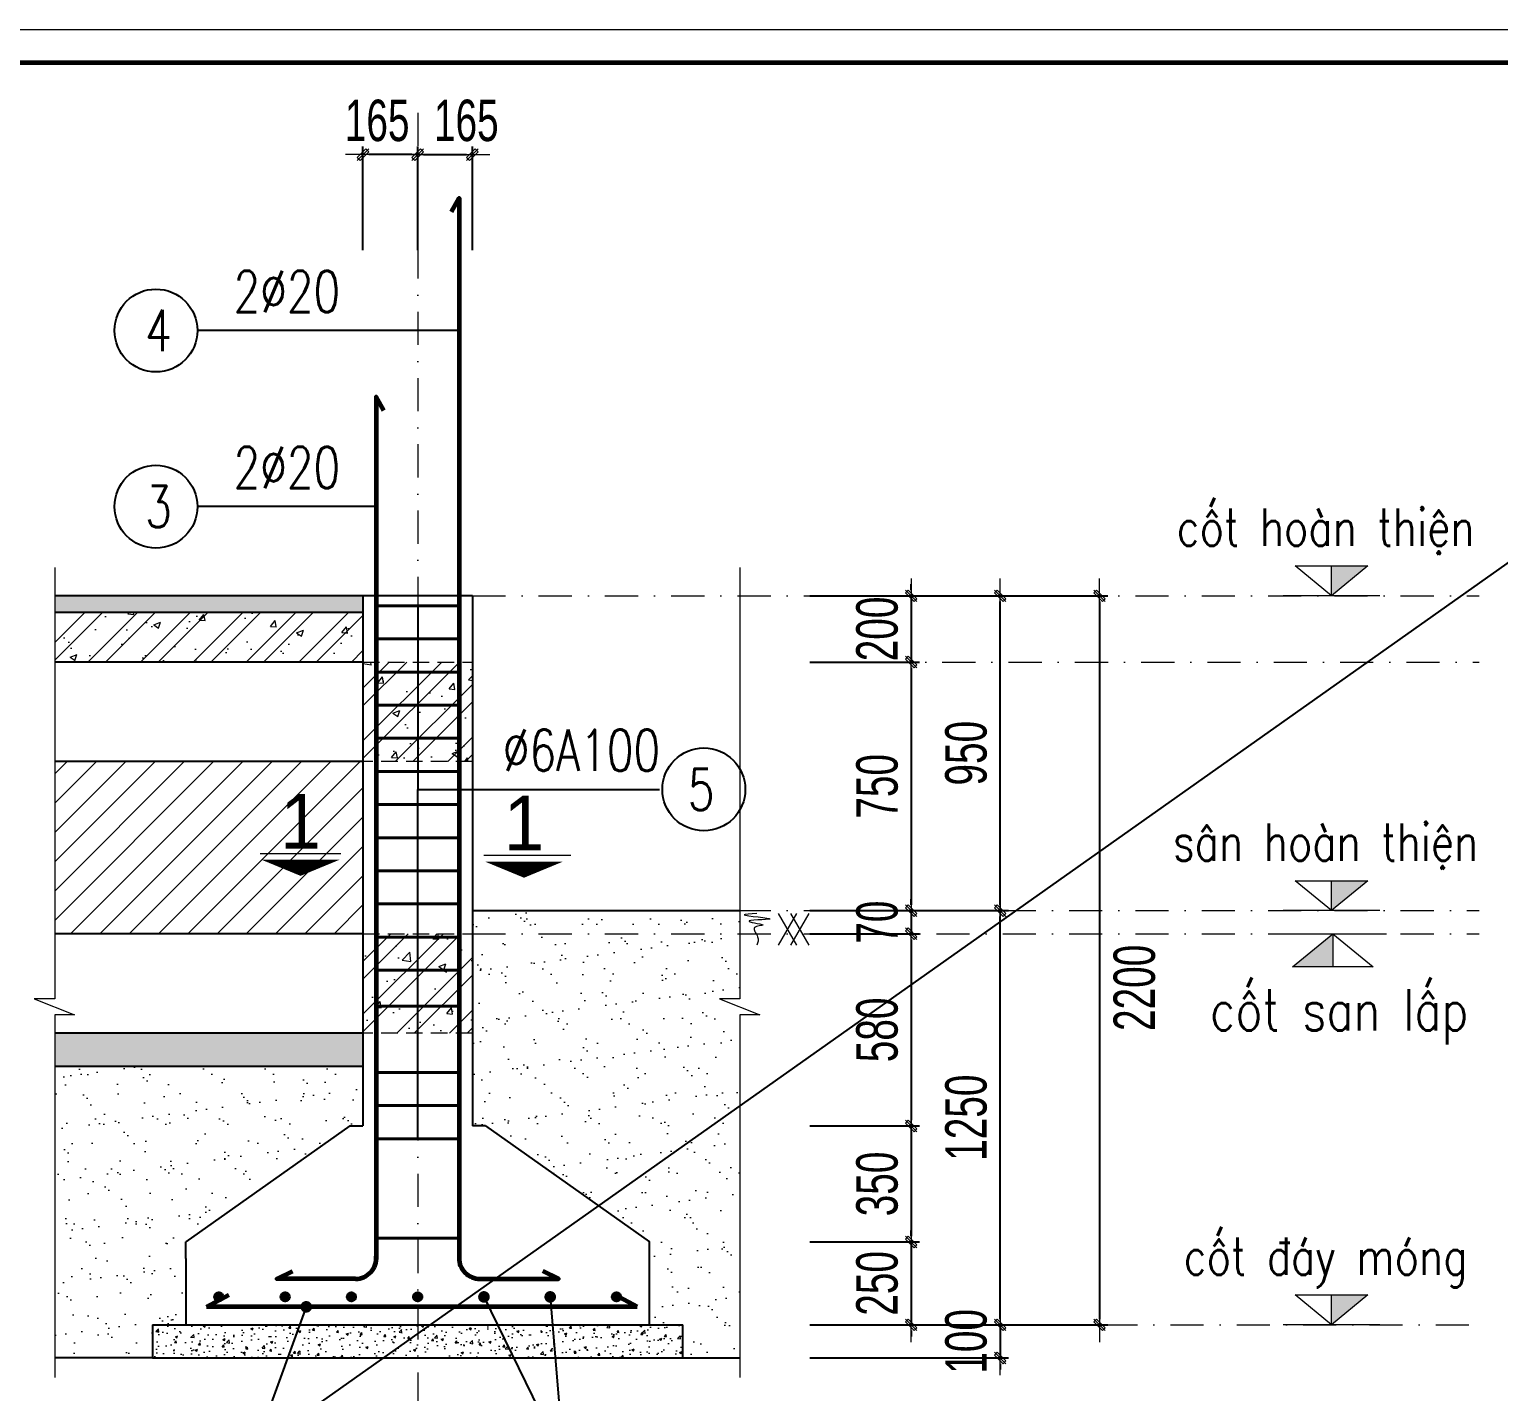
# Model space of a CAD drawing. Header units: millimetres. Extents: x -182770 to 489476, y -561170 to -280028.
# Drawn here: x -56788 to -52354, y -516700 to -512589 of the extents above; entities that cross this region are included whole.
import ezdxf
from ezdxf.enums import TextEntityAlignment as Align

# ---------------------------------------------------------------- set-up
doc = ezdxf.new("R2010")
doc.units = ezdxf.units.MM
doc.header["$MEASUREMENT"] = 0
doc.header["$PDMODE"] = 32
doc.linetypes.add('DASHDOT', pattern=[1, 0.5, -0.25, 0, -0.25])
doc.linetypes.add('HIDDEN', pattern=[0.375, 0.25, -0.125])
doc.layers.get('Defpoints').update_dxf_attribs({"color": 1})
doc.layers.add('KCS_Plotter', color=11, linetype='Continuous', plot=False)
for name, color, linetype, lineweight in [('Khungten_LCDI', 7, 'Continuous', 5), ('LC Dim', 8, 'Continuous', 18), ('LC Hatch', 252, 'Continuous', 9), ('LC Khac', 4, 'Continuous', 9), ('LC MANH DUT', 35, 'HIDDEN', 5), ('LC Net dam2', 6, 'Continuous', 40), ('LC Net dam3', 1, 'Continuous', 60), ('LC Net manh', 133, 'Continuous', 5), ('LC Net thay', 63, 'Continuous', 25), ('LC Net truc', 79, 'DASHDOT', 13), ('LC Text1', 3, 'Continuous', 20), ('LC Text2', 7, 'Continuous', 25)]:
    doc.layers.add(name, color=color, linetype=linetype, lineweight=lineweight)
doc.styles.add('HOATBIF', font='hoatbif.shx', dxfattribs={"width": 0.7})
doc.styles.add('Khungten', font='VHAVAN.TTF', dxfattribs={"width": 0.9, "height": 5000})
doc.styles.add('LC 1', font='VHAVANB.TTF')
doc.styles.add('LC 3', font='vnsimli.shx', dxfattribs={"width": 0.75})
doc.styles.add('T1', font='Vnsimli.shx', dxfattribs={"width": 0.8})
doc.styles.add('Title', font='VHBLACK.TTF', dxfattribs={"width": 0.8})
doc.dimstyles.new('1-100(1-50)', dxfattribs={"dimscale": 50, "dimtxt": 2.5, "dimasz": 0.35, "dimexe": 0.5, "dimexo": 0, "dimgap": 0.8, "dimtad": 1, "dimdec": 0, "dimzin": 0, "dimdsep": 46, "dimtxsty": 'HOATBIF', "dimblk1": 'DOT', "dimblk2": 'DOT', "dimsah": 1, "dimcen": -1, "dimdle": 1, "dimclrd": 256, "dimclre": 256, "dimclrt": 4, "dimadec": 3, "dimazin": 2, "dimtfac": 0.333333, "dimtdec": 0, "dimtix": 1, "dimtmove": 2, "dimatfit": 3, "dimldrblk": 'DOT', "dimfxl": 1, "dimtvp": 0.833333, "dimtolj": 1, "dimtzin": 0, "dimarcsym": 0})

# ---------------------------------------------------------------- blocks, each defined once
blk = doc.blocks.new('lcdi fix')
at = {"layer": 'Defpoints', "lineweight": 0}
blk.add_lwpolyline([(-1200, -14850), (-1200, 14850), (40800, 14850), (40800, -14850)], close=True, dxfattribs=at)
at = {"layer": 'Khungten_LCDI', "color": 5, "lineweight": 60}
blk.add_lwpolyline([(0, -14650), (0, 14650), (40600, 14650), (40600, -14650)], close=True, dxfattribs=at)
at = {"color": 7, "style": 'Khungten', "width": 0.8}
for tag, p in [('REVISION', (39498.8, -10746.3)), ('NGAYHT', (39546.1, -11609.4))]:
    blk.add_attdef(tag, text='', height=200, dxfattribs=at).set_placement(p, align=Align.CENTER)
at = {"layer": 'LC Text1', "color": 3, "style": 'LC 1', "width": 1.834006}
for tag, p, p2 in [('TENBANVE1', (36912.7, -8885.8), (40339.1, -8885.8)), ('TENBANVE2', (36912.7, -9562.5), (40339.1, -9562.5))]:
    blk.add_attdef(tag, text='', height=250, dxfattribs=at).set_placement(p, p2, align=Align.FIT)
at = {"layer": 'LC Text1', "style": 'Title', "width": 0.7}
blk.add_attdef('SOBANVE', text='', height=250, dxfattribs=at).set_placement((39562, -13896.2), align=Align.CENTER)
blk = doc.blocks.new('DOT')
at = {"layer": 'LC Dim'}
blk.add_line((-3, 0), (3, 0), dxfattribs=at)
at = {"layer": 'LC Dim', "color": 4}
blk.add_line((-1, -1), (1, 1), dxfattribs=at)
blk.add_lwpolyline([(0.5, 1), (-1, -0.5), (-0.5, -1), (1, 0.5)], close=True, dxfattribs=at)
blk = doc.blocks.new('*D428')
at = {"layer": 'Defpoints', "color": 0, "ltscale": 2, "transparency": 16777216}
for p in [(-55450.9, -512966.8), (-55615.9, -513255), (-55450.9, -513255)]:
    blk.add_point(p, dxfattribs=at)
at = {"layer": 'LC Dim', "lineweight": -2, "ltscale": 2, "transparency": 16777216}
for p, q in [((-55615.9, -513255), (-55615.9, -512941.8)), ((-55450.9, -513255), (-55450.9, -512941.8)), ((-55598.4, -512966.8), (-55468.4, -512966.8))]:
    blk.add_line(p, q, dxfattribs=at)
at = {"layer": 'LC Dim', "lineweight": -2, "ltscale": 2, "transparency": 16777216, "xscale": 17.5, "yscale": 17.5, "zscale": 17.5, "rotation": 180}
blk.add_blockref('DOT', (-55615.9, -512966.8), dxfattribs=at)
at = {"layer": 'LC Dim', "lineweight": -2, "ltscale": 2, "transparency": 16777216, "xscale": 17.5, "yscale": 17.5, "zscale": 17.5}
blk.add_blockref('DOT', (-55450.9, -512966.8), dxfattribs=at)
at = {"layer": 'LC Dim', "color": 4, "ltscale": 2, "transparency": 16777216, "insert": (-55469.1, -512864.3), "char_height": 125, "attachment_point": 5, "style": 'HOATBIF'}
blk.add_mtext('\\A1;165', dxfattribs=at)
blk = doc.blocks.new('_Dot')
at = {"color": 0, "linetype": 'ByBlock', "lineweight": -2}
blk.add_line((-0.5, 0), (-1, 0), dxfattribs=at)
at = {"color": 0, "linetype": 'ByBlock', "const_width": 0.5}
blk.add_lwpolyline([(-0.25, 0, 1), (0.25, 0, 1)], format="xyb", close=True, dxfattribs=at)
blk = doc.blocks.new('*D429')
at = {"layer": 'Defpoints', "color": 0, "ltscale": 2, "transparency": 16777216}
for p in [(-55780.9, -512966.8), (-55780.9, -513255), (-55615.9, -513255)]:
    blk.add_point(p, dxfattribs=at)
at = {"layer": 'LC Dim', "lineweight": -2, "ltscale": 2, "transparency": 16777216}
for p, q in [((-55780.9, -513255), (-55780.9, -512941.8)), ((-55615.9, -513255), (-55615.9, -512941.8)), ((-55633.4, -512966.8), (-55763.4, -512966.8))]:
    blk.add_line(p, q, dxfattribs=at)
at = {"layer": 'LC Dim', "lineweight": -2, "ltscale": 2, "transparency": 16777216, "xscale": 17.5, "yscale": 17.5, "zscale": 17.5, "rotation": 180}
blk.add_blockref('DOT', (-55780.9, -512966.8), dxfattribs=at)
at = {"layer": 'LC Dim', "lineweight": -2, "ltscale": 2, "transparency": 16777216, "xscale": 17.5, "yscale": 17.5, "zscale": 17.5}
blk.add_blockref('DOT', (-55615.9, -512966.8), dxfattribs=at)
at = {"layer": 'LC Dim', "color": 4, "ltscale": 2, "transparency": 16777216, "insert": (-55738.1, -512864.3), "char_height": 125, "attachment_point": 5, "style": 'HOATBIF'}
blk.add_mtext('\\A1;165', dxfattribs=at)
blk = doc.blocks.new('theptron1')
at = {"layer": 'LC Net dam3'}
for p, q in [((-0.5, 0), (0.5, 0)), ((-0.35, 0.35), (0.35, -0.35)), ((0.35, 0.35), (-0.35, -0.35)), ((0, 0.5), (0, -0.5))]:
    blk.add_line(p, q, dxfattribs=at)
blk.add_circle((0, 0), 0.5, dxfattribs=at)
blk = doc.blocks.new('*U372')
at = {"layer": 'LC Dim', "xscale": 19.6923076923333, "yscale": 19.6923076923333, "zscale": 19.6923076923333}
blk.add_blockref('theptron1', (0, 0), dxfattribs=at)
blk = doc.blocks.new('*U371')
at = {"layer": 'LC Dim', "color": 0, "linetype": 'ByBlock', "lineweight": -2}
for p in [(0, 0), (200, 0), (400, 0), (600, 0), (800, 0), (1000, 0), (1200, 0)]:
    blk.add_blockref('*U372', p, dxfattribs=at)
blk = doc.blocks.new('*D435')
at = {"layer": 'Defpoints', "color": 0, "ltscale": 2, "transparency": 16777216}
for p in [(-54432.9, -516498.2), (-54432.9, -516598.2), (-53858.1, -516598.2)]:
    blk.add_point(p, dxfattribs=at)
at = {"layer": 'LC Dim', "lineweight": -2, "ltscale": 2, "transparency": 16777216}
for p, q in [((-53858.1, -516480.7), (-53858.1, -516463.2)), ((-54432.9, -516498.2), (-53833.1, -516498.2)), ((-53858.1, -516498.2), (-53858.1, -516598.2)), ((-54432.9, -516598.2), (-53833.1, -516598.2)), ((-53858.1, -516615.7), (-53858.1, -516633.2))]:
    blk.add_line(p, q, dxfattribs=at)
at = {"layer": 'LC Dim', "lineweight": -2, "ltscale": 2, "transparency": 16777216, "xscale": 17.5, "yscale": 17.5, "zscale": 17.5}
for p, rotation in [((-53858.1, -516498.2), 270), ((-53858.1, -516598.2), 90)]:
    blk.add_blockref('DOT', p, dxfattribs=dict(at, rotation=rotation))
at = {"layer": 'LC Dim', "color": 4, "ltscale": 2, "transparency": 16777216, "insert": (-53960.6, -516548.2), "char_height": 125, "attachment_point": 5, "rotation": 90, "style": 'HOATBIF'}
blk.add_mtext('\\A1;100', dxfattribs=at)
blk = doc.blocks.new('*D436')
at = {"layer": 'Defpoints', "color": 0, "ltscale": 2, "transparency": 16777216}
for p in [(-54432.9, -515248.2), (-53858.1, -515248.2), (-54432.9, -516498.2)]:
    blk.add_point(p, dxfattribs=at)
at = {"layer": 'LC Dim', "lineweight": -2, "ltscale": 2, "transparency": 16777216}
for p, q in [((-54432.9, -515248.2), (-53833.1, -515248.2)), ((-53858.1, -516480.7), (-53858.1, -515265.7)), ((-54432.9, -516498.2), (-53833.1, -516498.2))]:
    blk.add_line(p, q, dxfattribs=at)
at = {"layer": 'LC Dim', "lineweight": -2, "ltscale": 2, "transparency": 16777216, "xscale": 17.5, "yscale": 17.5, "zscale": 17.5}
for p, rotation in [((-53858.1, -515248.2), 90), ((-53858.1, -516498.2), 270)]:
    blk.add_blockref('DOT', p, dxfattribs=dict(at, rotation=rotation))
at = {"layer": 'LC Dim', "color": 4, "ltscale": 2, "transparency": 16777216, "insert": (-53960.6, -515873.2), "char_height": 125, "attachment_point": 5, "rotation": 90, "style": 'HOATBIF'}
blk.add_mtext('\\A1;1250', dxfattribs=at)
blk = doc.blocks.new('*D437')
at = {"layer": 'Defpoints', "color": 0, "ltscale": 2, "transparency": 16777216}
for p in [(-54432.9, -514298.2), (-53858.1, -514298.2), (-54432.9, -515248.2)]:
    blk.add_point(p, dxfattribs=at)
at = {"layer": 'LC Dim', "lineweight": -2, "ltscale": 2, "transparency": 16777216}
for p, q in [((-54432.9, -514298.2), (-53833.1, -514298.2)), ((-53858.1, -515230.7), (-53858.1, -514315.7)), ((-54432.9, -515248.2), (-53833.1, -515248.2))]:
    blk.add_line(p, q, dxfattribs=at)
at = {"layer": 'LC Dim', "lineweight": -2, "ltscale": 2, "transparency": 16777216, "xscale": 17.5, "yscale": 17.5, "zscale": 17.5}
for p, rotation in [((-53858.1, -514298.2), 90), ((-53858.1, -515248.2), 270)]:
    blk.add_blockref('DOT', p, dxfattribs=dict(at, rotation=rotation))
at = {"layer": 'LC Dim', "color": 4, "ltscale": 2, "transparency": 16777216, "insert": (-53960.6, -514773.2), "char_height": 125, "attachment_point": 5, "rotation": 90, "style": 'HOATBIF'}
blk.add_mtext('\\A1;950', dxfattribs=at)
blk = doc.blocks.new('Caodo1')
at = {"layer": 'LC Text1'}
blk.add_hatch(color=4, dxfattribs=at).paths.add_polyline_path([(0, 200.2), (0, 0), (243.4, 200.2)])
at = {"layer": 'LC Text1', "color": 4}
for p, q in [((0, 0), (0, 200.2)), ((323.6, 0), (-323.6, 0))]:
    blk.add_line(p, q, dxfattribs=at)
blk.add_lwpolyline([(-243.4, 200.2), (243.4, 200.2), (0, 0), (0, 0)], close=True, dxfattribs=at)
at = {"layer": 'LC Text1', "color": 4, "style": 'T1', "width": 0.8}
blk.add_attdef('%%P0,00', text='', height=250, dxfattribs=at).set_placement((-39, 459.5), align=Align.MIDDLE_CENTER)
blk = doc.blocks.new('mat dat')
at = {"layer": 'LC Net manh'}
for p, q in [((2, 0), (3.73, -3)), ((3.73, 0), (2, -3)), ((3.15, 0), (4.88, -3)), ((4.88, 0), (3.15, -3))]:
    blk.add_line(p, q, dxfattribs=at)
blk.add_spline([(0, 0), (-1.21, -0.12), (1.21, -0.52), (-0.75, -0.75), (0.58, -1.1), (-0.23, -1.33), (0.06, -2.19), (0, -3)], degree=3, dxfattribs=at)
blk = doc.blocks.new('*U370')
at = {"layer": 'LC Khac', "xscale": 32.00000000005184, "yscale": 32.00000000005184, "zscale": 32.00000000005184}
blk.add_blockref('mat dat', (-56.7, 48), dxfattribs=at)
blk = doc.blocks.new('*U369')
at = {"layer": 'LC Dim', "color": 0, "linetype": 'ByBlock', "lineweight": -2}
blk.add_blockref('*U370', (0, 0), dxfattribs=at)
blk = doc.blocks.new('*D438')
at = {"layer": 'Defpoints', "color": 0, "ltscale": 2, "transparency": 16777216}
for p in [(-54432.9, -514298.2), (-54432.9, -516498.2), (-53558.2, -516498.2)]:
    blk.add_point(p, dxfattribs=at)
at = {"layer": 'LC Dim', "lineweight": -2, "ltscale": 2, "transparency": 16777216}
for p, q in [((-54432.9, -514298.2), (-53533.2, -514298.2)), ((-53558.2, -514315.7), (-53558.2, -516480.7)), ((-54432.9, -516498.2), (-53533.2, -516498.2))]:
    blk.add_line(p, q, dxfattribs=at)
at = {"layer": 'LC Dim', "lineweight": -2, "ltscale": 2, "transparency": 16777216, "xscale": 17.5, "yscale": 17.5, "zscale": 17.5}
for p, rotation in [((-53558.2, -514298.2), 90), ((-53558.2, -516498.2), 270)]:
    blk.add_blockref('DOT', p, dxfattribs=dict(at, rotation=rotation))
at = {"layer": 'LC Dim', "color": 4, "ltscale": 2, "transparency": 16777216, "insert": (-53452.6, -515481.4), "char_height": 125, "attachment_point": 5, "rotation": 90, "style": 'HOATBIF'}
blk.add_mtext('\\A1;2200', dxfattribs=at)
blk = doc.blocks.new('*D440')
at = {"layer": 'Defpoints', "color": 0, "transparency": 16777216}
for p in [(-54432.9, -515318.2), (-54432.9, -515898.2), (-54126.6, -515898.2)]:
    blk.add_point(p, dxfattribs=at)
at = {"layer": 'LC Dim', "lineweight": -2, "transparency": 16777216}
for p, q in [((-54432.9, -515318.2), (-54101.6, -515318.2)), ((-54126.6, -515335.7), (-54126.6, -515880.7)), ((-54432.9, -515898.2), (-54101.6, -515898.2))]:
    blk.add_line(p, q, dxfattribs=at)
at = {"layer": 'LC Dim', "lineweight": -2, "transparency": 16777216, "xscale": 17.5, "yscale": 17.5, "zscale": 17.5}
for p, rotation in [((-54126.6, -515318.2), 90), ((-54126.6, -515898.2), 270)]:
    blk.add_blockref('DOT', p, dxfattribs=dict(at, rotation=rotation))
at = {"layer": 'LC Dim', "color": 4, "transparency": 16777216, "insert": (-54229.1, -515608.2), "char_height": 125, "attachment_point": 5, "rotation": 90, "style": 'HOATBIF'}
blk.add_mtext('\\A1;580', dxfattribs=at)
blk = doc.blocks.new('*D441')
at = {"layer": 'Defpoints', "color": 0, "transparency": 16777216}
for p in [(-54432.9, -515898.2), (-54432.9, -516248.2), (-54126.6, -516248.2)]:
    blk.add_point(p, dxfattribs=at)
at = {"layer": 'LC Dim', "lineweight": -2, "transparency": 16777216}
for p, q in [((-54432.9, -515898.2), (-54101.6, -515898.2)), ((-54126.6, -515915.7), (-54126.6, -516230.7)), ((-54432.9, -516248.2), (-54101.6, -516248.2))]:
    blk.add_line(p, q, dxfattribs=at)
at = {"layer": 'LC Dim', "lineweight": -2, "transparency": 16777216, "xscale": 17.5, "yscale": 17.5, "zscale": 17.5}
for p, rotation in [((-54126.6, -515898.2), 90), ((-54126.6, -516248.2), 270)]:
    blk.add_blockref('DOT', p, dxfattribs=dict(at, rotation=rotation))
at = {"layer": 'LC Dim', "color": 4, "transparency": 16777216, "insert": (-54229.1, -516073.2), "char_height": 125, "attachment_point": 5, "rotation": 90, "style": 'HOATBIF'}
blk.add_mtext('\\A1;350', dxfattribs=at)
blk = doc.blocks.new('*D442')
at = {"layer": 'Defpoints', "color": 0, "transparency": 16777216}
for p in [(-54432.9, -516248.2), (-54432.9, -516498.2), (-54126.6, -516498.2)]:
    blk.add_point(p, dxfattribs=at)
at = {"layer": 'LC Dim', "lineweight": -2, "transparency": 16777216}
for p, q in [((-54126.6, -516230.7), (-54126.6, -516213.2)), ((-54432.9, -516248.2), (-54101.6, -516248.2)), ((-54126.6, -516248.2), (-54126.6, -516498.2)), ((-54432.9, -516498.2), (-54101.6, -516498.2)), ((-54126.6, -516515.7), (-54126.6, -516533.2))]:
    blk.add_line(p, q, dxfattribs=at)
at = {"layer": 'LC Dim', "lineweight": -2, "transparency": 16777216, "xscale": 17.5, "yscale": 17.5, "zscale": 17.5}
for p, rotation in [((-54126.6, -516248.2), 270), ((-54126.6, -516498.2), 90)]:
    blk.add_blockref('DOT', p, dxfattribs=dict(at, rotation=rotation))
at = {"layer": 'LC Dim', "color": 4, "transparency": 16777216, "insert": (-54229.1, -516373.2), "char_height": 125, "attachment_point": 5, "rotation": 90, "style": 'HOATBIF'}
blk.add_mtext('\\A1;250', dxfattribs=at)
blk = doc.blocks.new('*D443')
at = {"layer": 'Defpoints', "color": 0, "transparency": 16777216}
for p in [(-54432.9, -515248.2), (-54412.3, -515318.2), (-54126.6, -515318.2)]:
    blk.add_point(p, dxfattribs=at)
at = {"layer": 'LC Dim', "lineweight": -2, "transparency": 16777216}
for p, q in [((-54432.9, -515248.2), (-54101.6, -515248.2)), ((-54126.6, -515230.7), (-54126.6, -515213.2)), ((-54126.6, -515248.2), (-54126.6, -515318.2)), ((-54412.3, -515318.2), (-54101.6, -515318.2)), ((-54126.6, -515335.7), (-54126.6, -515353.2))]:
    blk.add_line(p, q, dxfattribs=at)
at = {"layer": 'LC Dim', "lineweight": -2, "transparency": 16777216, "xscale": 17.5, "yscale": 17.5, "zscale": 17.5}
for p, rotation in [((-54126.6, -515248.2), 270), ((-54126.6, -515318.2), 90)]:
    blk.add_blockref('DOT', p, dxfattribs=dict(at, rotation=rotation))
at = {"layer": 'LC Dim', "color": 4, "transparency": 16777216, "insert": (-54229.1, -515283.2), "char_height": 125, "attachment_point": 5, "rotation": 90, "style": 'HOATBIF'}
blk.add_mtext('\\A1;70', dxfattribs=at)
blk = doc.blocks.new('*D500')
at = {"layer": 'Defpoints', "color": 0, "transparency": 16777216}
for p in [(-54432.9, -514298.2), (-54432.9, -514498.2), (-54126.6, -514498.2)]:
    blk.add_point(p, dxfattribs=at)
at = {"layer": 'LC Dim', "lineweight": -2, "transparency": 16777216}
for p, q in [((-54126.6, -514280.7), (-54126.6, -514263.2)), ((-54432.9, -514298.2), (-54101.6, -514298.2)), ((-54126.6, -514298.2), (-54126.6, -514498.2)), ((-54432.9, -514498.2), (-54101.6, -514498.2)), ((-54126.6, -514515.7), (-54126.6, -514533.2))]:
    blk.add_line(p, q, dxfattribs=at)
at = {"layer": 'LC Dim', "lineweight": -2, "transparency": 16777216, "xscale": 17.5, "yscale": 17.5, "zscale": 17.5}
for p, rotation in [((-54126.6, -514298.2), 270), ((-54126.6, -514498.2), 90)]:
    blk.add_blockref('DOT', p, dxfattribs=dict(at, rotation=rotation))
at = {"layer": 'LC Dim', "color": 4, "transparency": 16777216, "insert": (-54229.1, -514398.2), "char_height": 125, "attachment_point": 5, "rotation": 90, "style": 'HOATBIF'}
blk.add_mtext('\\A1;200', dxfattribs=at)
blk = doc.blocks.new('*D501')
at = {"layer": 'Defpoints', "color": 0, "transparency": 16777216}
for p in [(-54432.9, -514498.2), (-54432.9, -515248.2), (-54126.6, -515248.2)]:
    blk.add_point(p, dxfattribs=at)
at = {"layer": 'LC Dim', "lineweight": -2, "transparency": 16777216}
for p, q in [((-54432.9, -514498.2), (-54101.6, -514498.2)), ((-54126.6, -514515.7), (-54126.6, -515230.7)), ((-54432.9, -515248.2), (-54101.6, -515248.2))]:
    blk.add_line(p, q, dxfattribs=at)
at = {"layer": 'LC Dim', "lineweight": -2, "transparency": 16777216, "xscale": 17.5, "yscale": 17.5, "zscale": 17.5}
for p, rotation in [((-54126.6, -514498.2), 90), ((-54126.6, -515248.2), 270)]:
    blk.add_blockref('DOT', p, dxfattribs=dict(at, rotation=rotation))
at = {"layer": 'LC Dim', "color": 4, "transparency": 16777216, "insert": (-54229.1, -514873.2), "char_height": 125, "attachment_point": 5, "rotation": 90, "style": 'HOATBIF'}
blk.add_mtext('\\A1;750', dxfattribs=at)

msp = doc.modelspace()

# ---------------------------------------------------------------- hatches: boundary and pattern name
at = {"layer": 'LC Hatch', "ltscale": 250}
h = msp.add_hatch(dxfattribs=at)
h.set_pattern_fill('AR-CONC', color=256, scale=10, style=0)
h.set_pattern_definition([(50, (-4374.866, -61923.42), (71.726018, -6.2752135), [7.5, -82.5]), (355, (-4374.866, -61923.42), (-13.875133, 75.219213), [6, -66]), (100.4514, (-4368.89, -61923.94), (57.850938, 68.943954), [6.374019, -70.114211]), (46.1842, (-4374.87, -61903.42), (106.724105, -16.551901), [11.25, -123.75]), (96.6356, (-4365.97, -61904.8), (93.46627, 97.411787), [9.56103, -105.1713]), (351.1842, (-4374.87, -61903.42), (93.466195, 97.41186), [9, -99]), (21, (-4364.866, -61908.42), (59.690705, -40.261889), [7.5, -82.5]), (326, (-4364.866, -61908.42), (24.331533, 72.515005), [6, -66]), (71.4514, (-4359.89, -61911.774), (84.022263, 32.25305), [6.374019, -70.114211]), (37.5, (-4374.866, -61923.419), (1.2159855, 33.2893854), [0, -65.2, 0, -67, 0, -66.25]), (7.5, (-4374.866, -61923.42), (26.3069537, 39.4411712), [0, -38.2, 0, -63.7, 0, -25.25]), (327.5, (-4397.166, -61923.419), (53.3822436, -2.2554872), [0, -25, 0, -78, 0, -103.5]), (317.5, (-4407.166, -61923.42), (58.318617, 10.010498), [0, -32.5, 0, -51.8, 0, -73.5])])
h.paths.add_polyline_path([(-55780.9, -514298.2), (-56711.3, -514298.2), (-56711.3, -514348.2), (-55780.9, -514348.2)])
h.paths.add_polyline_path([(-55780.9, -515618.2), (-56711.3, -515618.2), (-56711.3, -515718.2), (-55780.9, -515718.2)])
at = {"layer": 'LC Hatch', "ltscale": 2}
h = msp.add_hatch(dxfattribs=at)
h.set_pattern_fill('BTCT', color=256, scale=30)
h.set_pattern_definition([(50, (0, 0), (215.178055, -18.82564), [22.5, -247.5]), (355, (0, 0), (-41.6254, 225.65764), [18, -198]), (100.4514, (17.93, -1.57), (173.552815, 206.83186), [19.12206, -210.34263]), (46.1842, (0, 60), (320.17231, -49.6557), [33.75, -371.25]), (96.6356, (26.68, 55.86), (280.39881, 292.23536), [28.68309, -315.5139]), (351.1842, (0, 60), (280.39858, 292.23558), [27, -297]), (21, (30, 45), (179.072116, -120.78567), [22.5, -247.5]), (326, (30, 45), (72.9946, 217.54501), [18, -198]), (71.4514, (44.92, 34.93), (252.06679, 96.75915), [19.12206, -210.34263]), (37.5, (0, 0), (3.647957, 99.868156), [0, -195.6, 0, -201, 0, -198.75]), (7.5, (0, 0), (78.920861, 118.323514), [0, -114.6, 0, -191.1, 0, -75.75]), (327.5, (-66.9, 0), (160.146731, -6.766462), [0, -75, 0, -234, 0, -310.5]), (317.5, (-96.9, 0), (174.95585, 30.031495), [0, -97.5, 0, -155.4, 0, -220.5]), (45, (0, 0), (-79.549513, 79.549513), []), (45, (53.03, 0), (-79.549513, 79.549513), [])])
h.paths.add_polyline_path([(-55780.9, -514348.2), (-56711.3, -514348.2), (-56711.3, -514498.2), (-55780.9, -514498.2)])
h = msp.add_hatch(dxfattribs=at)
h.set_pattern_fill('BTCT', color=256, scale=30)
h.set_pattern_definition([(50, (-4374.87, -61923.42), (215.178055, -18.82564), [22.5, -247.5]), (355, (-4374.87, -61923.42), (-41.6254, 225.65764), [18, -198]), (100.4514, (-4356.93, -61924.99), (173.55281, 206.83186), [19.12206, -210.34263]), (46.1842, (-4374.87, -61863.42), (320.17231, -49.6557), [33.75, -371.25]), (96.6356, (-4348.2, -61867.56), (280.39881, 292.23536), [28.68309, -315.5139]), (351.1842, (-4374.87, -61863.42), (280.39858, 292.23558), [27, -297]), (21, (-4344.87, -61878.42), (179.072116, -120.78567), [22.5, -247.5]), (326, (-4344.87, -61878.42), (72.9946, 217.54501), [18, -198]), (71.4514, (-4329.94, -61888.48), (252.06679, 96.75915), [19.12206, -210.34263]), (37.5, (-4374.866, -61923.42), (3.647957, 99.868156), [0, -195.6, 0, -201, 0, -198.75]), (7.5, (-4374.87, -61923.42), (78.92086, 118.323514), [0, -114.6, 0, -191.1, 0, -75.75]), (327.5, (-4441.766, -61923.42), (160.146731, -6.766462), [0, -75, 0, -234, 0, -310.5]), (317.5, (-4471.77, -61923.42), (174.95585, 30.031495), [0, -97.5, 0, -155.4, 0, -220.5]), (45, (-4374.87, -61923.42), (-79.549513, 79.549513), []), (45, (-4321.83, -61923.42), (-79.549513, 79.549513), [])])
h.paths.add_polyline_path([(-55450.9, -514798.2), (-55780.9, -514798.2), (-55780.9, -514498.2), (-55450.9, -514498.2)])
at = {"layer": 'LC Hatch', "ltscale": 250}
h = msp.add_hatch(dxfattribs=at)
h.set_pattern_fill('ANSI31', color=256, scale=500)
h.set_pattern_definition([(45, (-4374.866, -61923.42), (-44.194174, 44.194174), [])])
h.paths.add_polyline_path([(-59779.8, -514798.2), (-60810.1, -514798.2), (-60810.1, -515298.2), (-60810.1, -515318.2), (-59779.8, -515318.2)])
h.paths.add_polyline_path([(-55780.9, -514798.2), (-56711.3, -514798.2), (-56711.3, -515318.2), (-55780.9, -515318.2), (-55780.9, -515298.2)])
h.paths.add_polyline_path([(-60737.9, -515102.2), (-60530.4, -515102.2), (-60530.4, -514854.7), (-60737.9, -514854.7)], flags=24)
h.paths.add_polyline_path([(-56073.1, -515102.2), (-55865.6, -515102.2), (-55865.6, -514854.7), (-56073.1, -514854.7)], flags=24)
h = msp.add_hatch(dxfattribs=at)
h.set_pattern_fill('AR-SAND', color=256, scale=60)
h.set_pattern_definition([(37.5, (-4374.87, -61923.42), (-3.779601, 115.609426), [0, -91.2, 0, -102, 0, -97.5]), (7.5, (-4374.87, -61923.42), (106.1866, 169.328764), [0, -49.2, 0, -82.2, 0, -31.5]), (327.5, (-4448.67, -61923.42), (186.848512, 0.339543), [0, -30, 0, -108, 0, -141]), (317.5, (-4448.67, -61923.42), (180.367596, 52.660534), [0, -15, 0, -70.8, 0, -81])])
h.paths.add_polyline_path([(-55820.9, -515898.2), (-55780.9, -515898.2), (-55780.9, -515718.2), (-56711.3, -515718.2), (-56711.3, -516598.2), (-56415.9, -516598.2), (-56415.9, -516498.2), (-56315.9, -516498.2), (-56315.9, -516298.2), (-56315.9, -516248.2)])
h.paths.add_polyline_path([(-54643.5, -515562.6), (-54583.5, -515562.6), (-54705.2, -515514.3), (-54643.5, -515514.3), (-54643.5, -515318.2), (-55450.9, -515318.2), (-55450.9, -515618.2), (-55450.9, -515898.2), (-55410.9, -515898.2), (-55070.2, -516139.1), (-54643.5, -515837.4)])
h.paths.add_polyline_path([(-54643.5, -515837.4), (-55070.2, -516139.1), (-54915.9, -516248.2), (-54915.9, -516498.2), (-54815.9, -516498.2), (-54815.9, -516598.2), (-54643.5, -516598.2)])
h.paths.add_polyline_path([(-54643.5, -515248.2), (-55450.9, -515248.2), (-55450.9, -515298.2), (-55450.9, -515318.2), (-54643.5, -515318.2)])
at = {"layer": 'LC Hatch', "ltscale": 2}
h = msp.add_hatch(dxfattribs=at)
h.set_pattern_fill('BTCT', color=256, scale=30)
h.set_pattern_definition([(50, (-4374.87, -61793.42), (215.178055, -18.82564), [22.5, -247.5]), (355, (-4374.87, -61793.42), (-41.6254, 225.65764), [18, -198]), (100.4514, (-4356.93, -61794.99), (173.55281, 206.83186), [19.12206, -210.34263]), (46.1842, (-4374.87, -61733.42), (320.17231, -49.6557), [33.75, -371.25]), (96.6356, (-4348.2, -61737.56), (280.39881, 292.23536), [28.68309, -315.5139]), (351.1842, (-4374.87, -61733.42), (280.39858, 292.23558), [27, -297]), (21, (-4344.87, -61748.42), (179.072116, -120.78567), [22.5, -247.5]), (326, (-4344.87, -61748.42), (72.9946, 217.54501), [18, -198]), (71.4514, (-4329.94, -61758.48), (252.06679, 96.75915), [19.12206, -210.34263]), (37.5, (-4374.866, -61793.42), (3.647957, 99.868156), [0, -195.6, 0, -201, 0, -198.75]), (7.5, (-4374.87, -61793.42), (78.92086, 118.323514), [0, -114.6, 0, -191.1, 0, -75.75]), (327.5, (-4441.766, -61793.42), (160.146731, -6.766462), [0, -75, 0, -234, 0, -310.5]), (317.5, (-4471.77, -61793.42), (174.95585, 30.031495), [0, -97.5, 0, -155.4, 0, -220.5]), (45, (-4374.87, -61793.42), (-79.549513, 79.549513), []), (45, (-4321.83, -61793.42), (-79.549513, 79.549513), [])])
h.paths.add_polyline_path([(-55450.9, -515618.2), (-55780.9, -515618.2), (-55780.9, -515318.2), (-55450.9, -515318.2)])
h = msp.add_hatch(dxfattribs=at)
h.set_pattern_fill('AR-CONC', color=256, scale=10, style=0)
h.set_pattern_definition([(50, (-160742.586, -338538.805), (71.726018, -6.275213), [7.5, -82.5]), (355, (-160742.586, -338538.805), (-13.875133, 75.219213), [6, -66]), (100.4514, (-160736.61, -338539.33), (57.850938, 68.943954), [6.37402, -70.11421]), (46.1842, (-160742.59, -338518.805), (106.724105, -16.5519), [11.25, -123.75]), (96.6356, (-160733.69, -338520.18), (93.46627, 97.411787), [9.56103, -105.1713]), (351.1842, (-160742.59, -338518.8), (93.466195, 97.41186), [9, -99]), (21, (-160732.586, -338523.805), (59.690705, -40.261889), [7.5, -82.5]), (326, (-160732.586, -338523.805), (24.331533, 72.515005), [6, -66]), (71.4514, (-160727.61, -338527.16), (84.022263, 32.25305), [6.37402, -70.11421]), (37.5, (-160742.586, -338538.805), (1.2159855, 33.2893854), [0, -65.2, 0, -67, 0, -66.25]), (7.5, (-160742.586, -338538.805), (26.306954, 39.441171), [0, -38.2, 0, -63.7, 0, -25.25]), (327.5, (-160764.886, -338538.805), (53.3822436, -2.2554872), [0, -25, 0, -78, 0, -103.5]), (317.5, (-160774.886, -338538.805), (58.318617, 10.010498), [0, -32.5, 0, -51.8, 0, -73.5])])
h.paths.add_polyline_path([(-54815.9, -516498.2), (-56415.9, -516498.2), (-56415.9, -516598.2), (-54815.9, -516598.2)])

# ---------------------------------------------------------------- linework, layer by layer
at = {"layer": 'KCS_Plotter'}
msp.add_line((-71049.6, -527438.8), (-50049.6, -512588.8), dxfattribs=at)
at = {"layer": 'LC Khac', "color": 1, "ltscale": 2}
for p, q in [((-55848, -515076.4), (-56090.7, -515076.4)), ((-55153.7, -515082), (-55416.4, -515082))]:
    msp.add_line(p, q, dxfattribs=at)
for points in [[(-55969.3, -515143.4, 0, 235.7, 0), (-55969.3, -515094.7, 137.5, 137.5, 0)], [(-55295, -515149, 0, 235.7, 0), (-55295, -515100.3, 137.5, 137.5, 0)]]:
    msp.add_lwpolyline(points, format="xyseb", dxfattribs=at)
at = {"layer": 'LC MANH DUT', "ltscale": 200}
for points in [[(-55450.9, -514798.2), (-55780.9, -514798.2), (-55780.9, -514498.2), (-55450.9, -514498.2)], [(-55450.9, -515618.2), (-55780.9, -515618.2), (-55780.9, -515318.2), (-55450.9, -515318.2)]]:
    msp.add_lwpolyline(points, close=True, dxfattribs=at)
at = {"layer": 'LC Net dam2', "ltscale": 2}
for p, q in [((-55490.9, -514328.2), (-55740.9, -514328.2)), ((-55490.9, -514428.2), (-55740.9, -514428.2)), ((-55490.9, -514428.2), (-55740.9, -514428.2)), ((-55490.9, -514528.2), (-55740.9, -514528.2)), ((-55490.9, -514528.2), (-55740.9, -514528.2)), ((-55490.9, -514628.2), (-55740.9, -514628.2)), ((-55490.9, -514628.2), (-55740.9, -514628.2)), ((-55490.9, -514728.2), (-55740.9, -514728.2)), ((-55490.9, -514728.2), (-55740.9, -514728.2)), ((-55490.9, -514828.2), (-55740.9, -514828.2)), ((-55490.9, -514828.2), (-55740.9, -514828.2)), ((-55490.9, -514928.2), (-55740.9, -514928.2)), ((-55490.9, -514928.2), (-55740.9, -514928.2)), ((-55490.9, -515028.2), (-55740.9, -515028.2)), ((-55490.9, -515028.2), (-55740.9, -515028.2)), ((-55490.9, -515128.2), (-55740.9, -515128.2)), ((-55490.9, -515128.2), (-55740.9, -515128.2)), ((-55490.9, -515228.2), (-55740.9, -515228.2)), ((-55490.9, -515228.2), (-55740.9, -515228.2)), ((-55490.9, -515328.2), (-55740.9, -515328.2)), ((-55490.9, -515328.2), (-55740.9, -515328.2)), ((-55490.9, -515428.2), (-55740.9, -515428.2)), ((-55490.9, -515428.2), (-55740.9, -515428.2)), ((-55490.9, -515536.6), (-55740.9, -515536.6)), ((-55490.9, -515536.6), (-55740.9, -515536.6)), ((-55490.9, -515736.6), (-55740.9, -515736.6)), ((-55490.9, -515736.6), (-55740.9, -515736.6)), ((-55490.9, -515836.6), (-55740.9, -515836.6)), ((-55490.9, -515836.6), (-55740.9, -515836.6)), ((-55490.9, -515936.6), (-55740.9, -515936.6)), ((-55490.9, -515936.6), (-55740.9, -515936.6)), ((-55490.9, -516236.6), (-55740.9, -516236.6))]:
    msp.add_line(p, q, dxfattribs=at)
at = {"layer": 'LC Net dam3'}
for p, q in [((-56253.1, -516444), (-56186, -516407.9)), ((-54954, -516444), (-56253.1, -516444)), ((-54954, -516444), (-55021.1, -516407.9))]:
    msp.add_line(p, q, dxfattribs=at)
msp.add_lwpolyline([(-55513.8, -513139.3), (-55490.9, -513098.2), (-55490.9, -516296.8), (-55490.9, -516296.8, 0.414214), (-55428.4, -516359.4), (-55190.7, -516359.4), (-55238.3, -516335.9)], format="xyb", dxfattribs=at)
for points in [[(-55718.1, -513739.3), (-55740.9, -513698.2), (-55740.9, -516301.4)], [(-55803.5, -516359.4), (-56041.2, -516359.4), (-55993.6, -516335.9)]]:
    msp.add_lwpolyline(points, dxfattribs=at)
msp.add_arc((-55803.6, -516296.5), 62.9, 270.1243, 4.4902, dxfattribs=at)
at = {"layer": 'LC Net manh', "ltscale": 2}
for points in [[(-56711.3, -514212.8), (-56711.3, -515514.3), (-56772.9, -515514.3), (-56651.3, -515562.6), (-56711.3, -515562.6), (-56711.3, -516657.1)], [(-54643.5, -514212.8), (-54643.5, -515514.3), (-54705.2, -515514.3), (-54583.5, -515562.6), (-54643.5, -515562.6), (-54643.5, -516657.1)]]:
    msp.add_lwpolyline(points, dxfattribs=at)
at = {"layer": 'LC Net thay', "linetype": 'Continuous', "ltscale": 1000}
for p, q in [((-55780.9, -514298.2), (-56711.3, -514298.2)), ((-55450.9, -514298.2), (-55780.9, -514298.2)), ((-55780.9, -514298.2), (-55780.9, -515298.2)), ((-55450.9, -514298.2), (-55450.9, -515298.2)), ((-55780.9, -514348.2), (-56711.3, -514348.2)), ((-55780.9, -514498.2), (-56711.3, -514498.2)), ((-55780.9, -514798.2), (-56711.3, -514798.2)), ((-55450.9, -515248.2), (-54643.5, -515248.2)), ((-55780.9, -515298.2), (-55780.9, -515898.2)), ((-55450.9, -515298.2), (-55450.9, -515898.2)), ((-55820.9, -515898.2), (-56315.9, -516248.2)), ((-55820.9, -515898.2), (-55780.9, -515898.2)), ((-55410.9, -515898.2), (-55450.9, -515898.2)), ((-55410.9, -515898.2), (-54915.9, -516248.2)), ((-56315.9, -516298.2), (-56315.9, -516248.2)), ((-54915.9, -516498.2), (-54915.9, -516248.2)), ((-56315.9, -516298.2), (-56315.9, -516498.2)), ((-56415.9, -516498.2), (-54815.9, -516498.2)), ((-56415.9, -516498.2), (-56415.9, -516598.2)), ((-56315.9, -516498.2), (-54915.9, -516498.2)), ((-54815.9, -516598.2), (-54815.9, -516498.2)), ((-56415.9, -516598.2), (-56711.3, -516598.2)), ((-56415.9, -516598.2), (-54815.9, -516598.2)), ((-56415.9, -516598.2), (-54815.9, -516598.2)), ((-54815.9, -516598.2), (-54643.5, -516598.2))]:
    msp.add_line(p, q, dxfattribs=at)
at = {"layer": 'LC Net thay', "ltscale": 750}
for p, q in [((-55780.9, -515318.2), (-56711.3, -515318.2)), ((-55780.9, -515618.2), (-56711.3, -515618.2)), ((-55780.9, -515718.2), (-56711.3, -515718.2))]:
    msp.add_line(p, q, dxfattribs=at)
at = {"layer": 'LC Net truc', "ltscale": 200}
for p, q in [((-55615.9, -512840.5), (-55615.9, -517683.5)), ((-55450.9, -514298.2), (-52412.1, -514298.2)), ((-54432.9, -514498.2), (-52412.1, -514498.2)), ((-55450.9, -515248.2), (-52412.1, -515248.2)), ((-55450.9, -515318.2), (-52412.1, -515318.2)), ((-54344.5, -516498.2), (-52412.1, -516498.2))]:
    msp.add_line(p, q, dxfattribs=at)
at = {"layer": 'LC Text2', "ltscale": 100}
for centre in [(-56405.7, -513497.7), (-56405.7, -514029), (-54752.4, -514882.4)]:
    msp.add_circle(centre, 125, dxfattribs=at)

# ---------------------------------------------------------------- block references
at = {"layer": 'LC Dim'}
msp.add_blockref('*U369', (-54535.2, -515305), dxfattribs=at)
at = {"layer": 'LC Dim', "extrusion": (0, 0, -1), "xscale": -1, "zscale": -1}
msp.add_blockref('*U371', (56215.9, -516414), dxfattribs=at)
at = {"layer": 'LC Net thay', "xscale": 0.5000000000000013, "yscale": 0.5000000000000013, "zscale": 0.5000000000000013}
msp.add_blockref('lcdi fix', (-70449.6, -520013.8), dxfattribs=at)
at = {"layer": 'LC Net truc', "ltscale": 0.4}
ref = msp.add_blockref('Caodo1', (-52858.2, -515248.2), dxfattribs=dict(at, xscale=0.45, yscale=0.45, zscale=0.45))
ref.add_attrib('%%P0,00', 's©n hoµn thiÖn', dxfattribs={"layer": 'LC Text2', "height": 112.5, "rotation": 360, "style": 'T1', "width": 0.8}).set_placement((-52875.8, -515041.4), align=Align.MIDDLE_CENTER)
at = {"layer": 'LC Text1'}
ref = msp.add_blockref('Caodo1', (-52858.2, -514298.2), dxfattribs=dict(at, xscale=0.45, yscale=0.45, zscale=0.45))
ref.add_attrib('%%P0,00', 'cèt hoµn thiÖn', dxfattribs={"layer": 'LC Text2', "height": 112.5, "rotation": 360, "style": 'T1', "width": 0.8}).set_placement((-52875.8, -514091.4), align=Align.MIDDLE_CENTER)
ref = msp.add_blockref('Caodo1', (-52854.3, -515318.2), dxfattribs=dict(at, xscale=0.5, yscale=0.5, zscale=0.5, rotation=180.0000000002937))
ref.add_attrib('%%P0,00', 'cèt san lÊp', dxfattribs={"layer": 'LC Text2', "height": 125, "rotation": 360, "style": 'T1', "width": 0.8}).set_placement((-52834.8, -515547.9), align=Align.MIDDLE_CENTER)
ref = msp.add_blockref('Caodo1', (-52858.2, -516498.2), dxfattribs=dict(at, xscale=0.45, yscale=0.45, zscale=0.45))
ref.add_attrib('%%P0,00', 'cèt ®¸y mãng', dxfattribs={"layer": 'LC Text2', "height": 112.5, "rotation": 360, "style": 'T1', "width": 0.8}).set_placement((-52875.8, -516291.4), align=Align.MIDDLE_CENTER)

# ---------------------------------------------------------------- texts
at = {"ltscale": 2, "style": 'LC 1'}
for p in [(-55969.3, -514978.4), (-55295, -514984.1)]:
    msp.add_attdef('1', text='B', height=165, rotation=360, dxfattribs=at).set_placement(p, align=Align.MIDDLE_CENTER)
at = {"layer": 'LC Text2', "linetype": 'ByBlock', "style": 'LC 3', "width": 0.75}
for s, p in [('2%%C20', (-56171.2, -513442.3)), ('2%%C20', (-56171.2, -513973.6)), ('%%C6A100', (-55358.7, -514826.9))]:
    msp.add_text(s, height=125, rotation=360, dxfattribs=at).set_placement(p)
at = {"layer": 'LC Text2', "ltscale": 100, "style": 'LC 3', "width": 0.75}
for s, p in [('4', (-56398.1, -513497.7)), ('3', (-56398.1, -514029)), ('5', (-54760, -514882.4))]:
    msp.add_text(s, height=125, rotation=360, dxfattribs=at).set_placement(p, align=Align.MIDDLE_CENTER)

# ---------------------------------------------------------------- dimensions: what is measured, and where the dimension line sits
at = {"layer": 'LC Dim', "ltscale": 2}
for base, p1, p2, angle, picture, middle in [((-55780.9, -512966.8), (-55615.9, -513255), (-55780.9, -513255), 180, '*D429', (-55738.1, -512864.3)), ((-53558.2, -516498.2), (-54432.9, -514298.2), (-54432.9, -516498.2), 90, '*D438', (-53452.6, -515481.4))]:
    dim = msp.add_linear_dim(base=base, p1=p1, p2=p2, angle=angle, dimstyle='1-100(1-50)', dxfattribs=at)
    dim.commit()
    dim.dimension.update_dxf_attribs({"geometry": picture, "text_midpoint": middle, "dimtype": 160})
dim = msp.add_linear_dim(base=(-55450.9, -512966.8), p1=(-55615.9, -513255), p2=(-55450.9, -513255), dimstyle='1-100(1-50)', dxfattribs=at)
dim.commit()
dim.dimension.update_dxf_attribs({"geometry": '*D428', "text_midpoint": (-55469.1, -512864.3), "dimtype": 160})
for base, p1, p2, picture, middle in [((-53858.1, -514298.2), (-54432.9, -515248.2), (-54432.9, -514298.2), '*D437', (-53960.6, -514773.2)), ((-53858.1, -515248.2), (-54432.9, -516498.2), (-54432.9, -515248.2), '*D436', (-53960.6, -515873.2)), ((-53858.1, -516598.2), (-54432.9, -516498.2), (-54432.9, -516598.2), '*D435', (-53960.6, -516548.2))]:
    dim = msp.add_linear_dim(base=base, p1=p1, p2=p2, angle=90, dimstyle='1-100(1-50)', dxfattribs=at)
    dim.commit()
    dim.dimension.update_dxf_attribs({"geometry": picture, "text_midpoint": middle})
at = {"layer": 'LC Dim'}
for base, p1, p2, picture, middle in [((-54126.6, -514498.2), (-54432.9, -514298.2), (-54432.9, -514498.2), '*D500', (-54229.1, -514398.2)), ((-54126.6, -515248.2), (-54432.9, -514498.2), (-54432.9, -515248.2), '*D501', (-54229.1, -514873.2)), ((-54126.6, -515318.2), (-54432.9, -515248.2), (-54412.3, -515318.2), '*D443', (-54229.1, -515283.2)), ((-54126.6, -515898.2), (-54432.9, -515318.2), (-54432.9, -515898.2), '*D440', (-54229.1, -515608.2)), ((-54126.6, -516248.2), (-54432.9, -515898.2), (-54432.9, -516248.2), '*D441', (-54229.1, -516073.2)), ((-54126.6, -516498.2), (-54432.9, -516248.2), (-54432.9, -516498.2), '*D442', (-54229.1, -516373.2))]:
    dim = msp.add_linear_dim(base=base, p1=p1, p2=p2, angle=90, dimstyle='1-100(1-50)', dxfattribs=at)
    dim.commit()
    dim.dimension.update_dxf_attribs({"geometry": picture, "text_midpoint": middle})

# ---------------------------------------------------------------- leaders
at = {"layer": 'LC Dim', "ltscale": 2}
for points, override in [([(-55490.9, -513497.7), (-55704.6, -513497.7), (-56280.7, -513497.7)], {"dimasz": 0.15}), ([(-55740.9, -514029), (-55797.2, -514029), (-56280.7, -514029)], {"dimasz": 0.15}), ([(-55615.9, -514328.2), (-55615.9, -514882.4), (-54886.2, -514882.4)], {"dimasz": 0.15}), ([(-55615.9, -515936.6), (-55615.9, -514882.4), (-54886.2, -514882.4)], {"dimasz": 0.15}), ([(-55952.1, -516444), (-56140.8, -516963), (-56802.4, -516963)], {"dimasz": 0.7}), ([(-55415.9, -516414), (-55175.3, -516906), (-54482.8, -516906)], {"dimasz": 0.7}), ([(-55215.9, -516414), (-55175.3, -516906), (-54482.8, -516906)], {"dimasz": 0.7})]:
    msp.add_leader(points, dimstyle='1-100(1-50)', override=override, dxfattribs=at)

doc.saveas('drawing.dxf')
